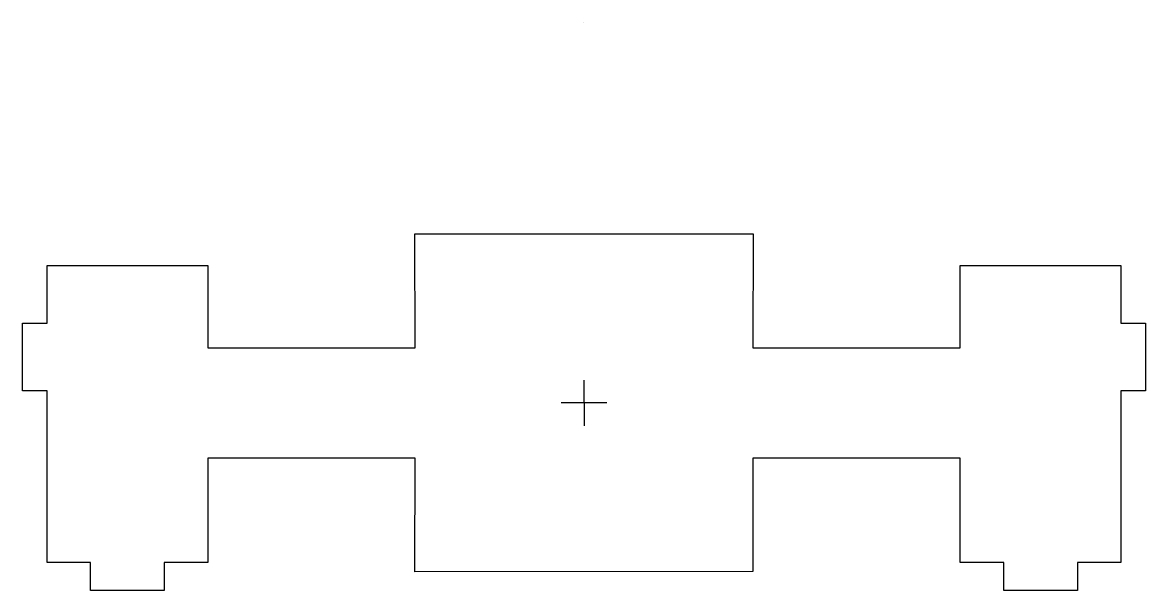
# Model space of a CAD drawing. Extents: x -23 to 306, y -126 to 16.
# Drawn here: x -23.24 to 23.24, y -7.77 to 15.76 of the extents above; entities outside this region: 4.
import ezdxf

# ---------------------------------------------------------------- set-up
doc = ezdxf.new("R2010")
doc.units = 0
doc.layers.get('0').update_dxf_attribs({"linetype": 'CONTINUOUS'})
doc.layers.add('3U', color=7, linetype='CONTINUOUS')
doc.layers.add('8U,_9U,_10U', color=7, linetype='CONTINUOUS')

msp = doc.modelspace()

# ---------------------------------------------------------------- linework, layer by layer
at = {"color": 1}
msp.add_line((0, 15.764646), (0, 15.764646), dxfattribs=at)
msp.add_line((0, 15.764646), (0, 15.764646), dxfattribs=at)
msp.add_line((0, 15.764646), (0, 15.764646), dxfattribs=at)
at = {"layer": '3U', "color": 7}
for p, q in [((-6.984972, 2.285844), (-6.999965, 7.000026)), ((-6.999965, 7.000026), (7.000036, 7.000026)), ((7.000036, 7.000026), (6.985042, 2.285844)), ((-22.224764, 3.302583), (-22.224662, 5.690185)), ((-22.224662, 5.690185), (-15.569865, 5.690183)), ((-15.569865, 5.690183), (-15.569858, 2.286267)), ((15.569932, 2.286267), (15.569939, 5.690183)), ((15.569939, 5.690183), (22.224736, 5.690185)), ((22.224736, 5.690185), (22.224838, 3.302583)), ((-23.240764, 3.302583), (-22.224764, 3.302583)), ((-23.240746, 0.508583), (-23.240764, 3.302583)), ((22.224838, 3.302583), (23.240838, 3.302583)), ((23.240838, 3.302583), (23.240838, 0.508583)), ((-15.569858, 2.286267), (-6.984972, 2.285844)), ((6.985042, 2.285844), (15.569932, 2.286267)), ((-22.224746, 0.508583), (-23.240746, 0.508583)), ((-22.224644, -6.603415), (-22.224746, 0.508583)), ((22.224838, 0.508583), (22.224736, -6.603415)), ((23.240838, 0.508583), (22.224838, 0.508583)), ((-6.984961, -2.286156), (-15.569847, -2.285733)), ((-15.569847, -2.285733), (-15.56984, -6.603415)), ((-6.999954, -6.999973), (-6.984961, -2.286156)), ((6.98505, -2.286156), (6.985042, -6.984973)), ((15.569939, -2.285733), (6.98505, -2.286156)), ((15.569932, -6.603415), (15.569939, -2.285733)), ((-20.421244, -6.603415), (-22.224644, -6.603415)), ((-20.421244, -7.771815), (-20.421244, -6.603415)), ((-15.56984, -6.603415), (-17.373244, -6.603415)), ((-17.373244, -6.603415), (-17.373244, -7.771815)), ((17.373336, -6.603415), (15.569932, -6.603415)), ((17.373336, -7.771815), (17.373336, -6.603415)), ((22.224736, -6.603415), (20.421336, -6.603415)), ((20.421336, -6.603415), (20.421336, -7.771815)), ((6.985042, -6.984973), (-6.999954, -6.999973)), ((-17.373244, -7.771815), (-20.421244, -7.771815)), ((20.421336, -7.771815), (17.373336, -7.771815))]:
    msp.add_line(p, q, dxfattribs=at)
at = {"layer": '3U', "color": 1}
for p, q in [((0, 0.940903), (0.000056, -0.940849)), ((0.940904, 0.000055), (-0.940848, -0.000001))]:
    msp.add_line(p, q, dxfattribs=at)
at = {"layer": '8U,_9U,_10U', "color": 1}
for p, q in [((304.799994, -88.594202), (304.800051, -90.47595)), ((305.740899, -89.535046), (303.859147, -89.535102)), ((304.799998, -124.154202), (304.800054, -126.035951)), ((305.740902, -125.095047), (303.85915, -125.095103))]:
    msp.add_line(p, q, dxfattribs=at)

doc.saveas('drawing.dxf')
